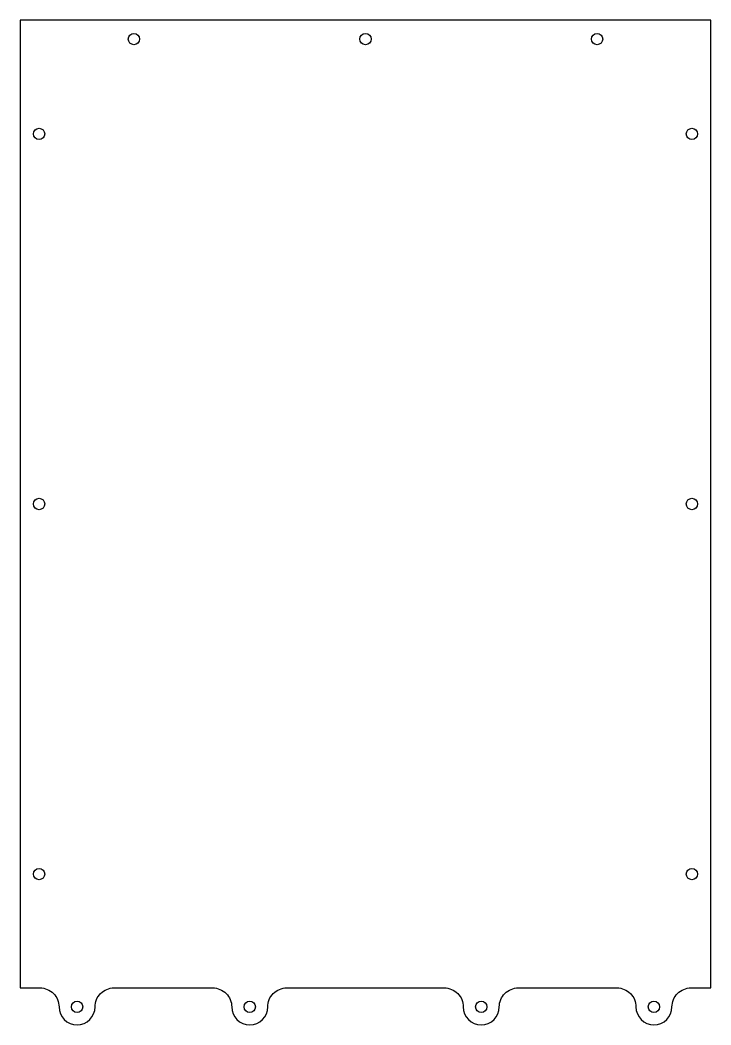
# Model space of a CAD drawing. Header units: millimetres. Extents: x 0 to 364, y -20 to 510.
import ezdxf

# ---------------------------------------------------------------- set-up
doc = ezdxf.new("R2010")
doc.units = ezdxf.units.MM
doc.layers.get('0').update_dxf_attribs({"linetype": 'CONTINUOUS'})

msp = doc.modelspace()

# ---------------------------------------------------------------- linework, layer by layer
msp.add_lwpolyline([(364, 0), (364, 510), (0, 510), (0, 0), (10.5, 0, -0.414214), (20.5, -10, 1), (39.5, -10, -0.414214), (49.5, 0), (101.5, 0, -0.414214), (111.5, -10, 1), (130.5, -10, -0.414214), (140.5, 0), (223.5, 0, -0.414214), (233.5, -10, 1), (252.5, -10, -0.414214), (262.5, 0), (314.5, 0, -0.414214), (324.5, -10, 1), (343.5, -10, -0.414214), (353.5, 0)], format="xyb", close=True)
for centre in [(60, 500), (182, 500), (304, 500), (10, 450), (354, 450), (10, 255), (354, 255), (10, 60), (354, 60), (30, -10), (121, -10), (243, -10), (334, -10)]:
    msp.add_circle(centre, 3)

doc.saveas('drawing.dxf')
